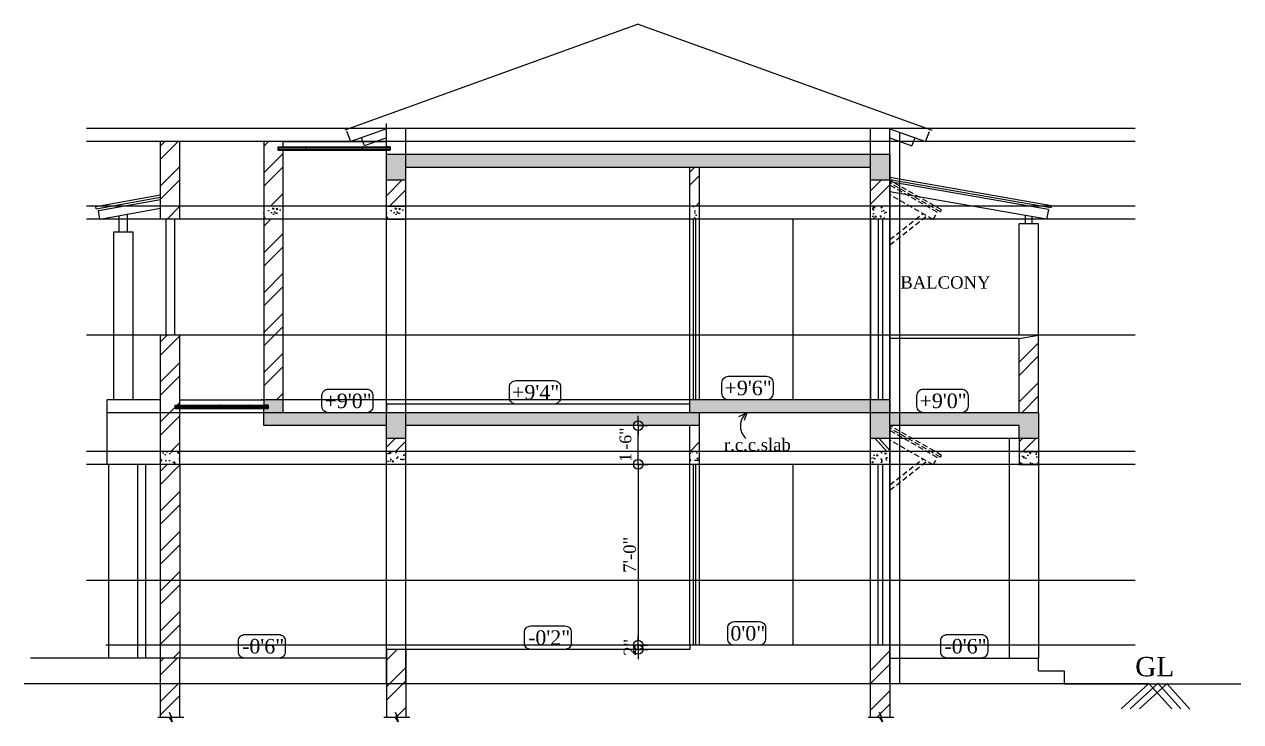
# Model space of a CAD drawing. Extents: x -4781 to 3971, y -2954 to -1072.
# Drawn here: x 3406 to 3971, y -2196 to -1872 of the extents above; entities that cross this region are included whole.
import ezdxf
from ezdxf.enums import TextEntityAlignment as Align

# ---------------------------------------------------------------- set-up
doc = ezdxf.new("R2010")
doc.units = 0
doc.header["$LTSCALE"] = 20
doc.header["$MEASUREMENT"] = 0
doc.header["$PDMODE"] = 34
doc.linetypes.add('HIDDEN2', pattern=[0.1875, 0.125, -0.0625])
doc.layers.get('0').update_dxf_attribs({"linetype": 'CONTINUOUS'})
doc.layers.get('DEFPOINTS').update_dxf_attribs({"linetype": 'CONTINUOUS'})
for name, color, linetype in [('ARC', 5, 'CONTINUOUS'), ('beam', 7, 'CONTINUOUS'), ('BORTEXT', 2, 'CONTINUOUS'), ('DETTEXT', 7, 'CONTINUOUS'), ('DIMLINE', 254, 'CONTINUOUS'), ('DOOR', 1, 'CONTINUOUS'), ('elevlay', 9, 'CONTINUOUS'), ('HATCH', 8, 'CONTINUOUS'), ('text', 2, 'CONTINUOUS'), ('tile', 22, 'CONTINUOUS'), ('tile 1', 9, 'CONTINUOUS'), ('wall', 13, 'CONTINUOUS')]:
    doc.layers.add(name, color=color, linetype=linetype)
doc.layers.add('guide', color=211, linetype='CONTINUOUS', plot=False)
doc.styles.add('DIMTEXT', font='times_1.ttf')
doc.styles.add('STYLE1', font='times_1.ttf')
doc.styles.add('style5', font='times_1.ttf')
doc.dimstyles.new('ARCH_48_0', dxfattribs={"dimtxt": 5.75, "dimasz": 2.25, "dimexe": 0.25, "dimexo": 0, "dimgap": 1, "dimtad": 1, "dimzin": 3, "dimdsep": 46, "dimlunit": 4, "dimtxsty": 'DIMTEXT', "dimblk": 'BLK', "dimcen": 0, "dimdle": 0.09375, "dimse1": 1, "dimse2": 1, "dimclrd": 254, "dimclrt": 3, "dimadec": 1, "dimazin": 0, "dimtfac": 1, "dimtix": 1, "dimtmove": 2, "dimatfit": 3, "dimldrblk": 'NONE', "dimfxl": 0.25, "dimtvp": 1.4625, "dimtolj": 1, "dimtzin": 15, "dimarcsym": 0})
pattern_1 = [(45, (3230.603, -1001.717), (-9.28078, 9.28078), []), (45, (3236.79, -1001.717), (-9.28078, 9.28078), [])]
pattern_2 = [(130, (11633.4025, -2468.209), (-7.172602, -0.6275213), [0.75, -8.25]), (185, (11633.4025, -2468.209), (1.387513, 7.521921), [0.6, -6.6]), (79.5486, (11632.805, -2468.261), (-5.785094, 6.8943954), [0.637402, -7.011421]), (133.8158, (11633.4025, -2466.209), (-10.67241, -1.65519), [1.125, -12.375]), (83.3644, (11632.513, -2466.347), (-9.346627, 9.741179), [0.956103, -10.51713]), (188.8158, (11633.402, -2466.209), (-9.34662, 9.741186), [0.9, -9.9]), (159, (11632.4025, -2466.709), (-5.9690705, -4.026189), [0.75, -8.25]), (214, (11632.4025, -2466.709), (-2.433153, 7.2515005), [0.6, -6.6]), (108.5486, (11631.905, -2467.0445), (-8.402226, 3.225305), [0.637402, -7.011421]), (142.5, (11633.4025, -2468.209), (-0.12159855, 3.3289385), [0, -6.52, 0, -6.7, 0, -6.625]), (172.5, (11633.4025, -2468.209), (-2.6306954, 3.9441171), [0, -3.82, 0, -6.37, 0, -2.525]), (212.5, (11635.6325, -2468.209), (-5.3382244, -0.2255487), [0, -2.5, 0, -7.8, 0, -10.35]), (222.5, (11636.6325, -2468.209), (-5.8318617, 1.0010498), [0, -3.25, 0, -5.18, 0, -7.35])]
pattern_3 = [(50, (3206.603, -1001.717), (7.172602, -0.62752), [0.75, -8.25]), (355, (3206.603, -1001.717), (-1.387513, 7.52192), [0.6, -6.6]), (100.4514, (3207.2005, -1001.7695), (5.785094, 6.894395), [0.6374, -7.01142]), (46.1842, (3206.603, -999.717), (10.67241, -1.65519), [1.125, -12.375]), (96.6356, (3207.492, -999.855), (9.34663, 9.74118), [0.9561, -10.51713]), (351.1842, (3206.603, -999.717), (9.34662, 9.74119), [0.9, -9.9]), (21, (3207.603, -1000.217), (5.96907, -4.02619), [0.75, -8.25]), (326, (3207.603, -1000.217), (2.433153, 7.2515), [0.6, -6.6]), (71.4514, (3208.1, -1000.553), (8.402226, 3.225305), [0.6374, -7.01142]), (37.5, (3206.6028, -1001.7172), (0.1215986, 3.3289385), [0, -6.52, 0, -6.7, 0, -6.625]), (7.5, (3206.6028, -1001.7172), (2.630695, 3.944117), [0, -3.82, 0, -6.37, 0, -2.525]), (327.5, (3204.3728, -1001.7172), (5.3382244, -0.225549), [0, -2.5, 0, -7.8, 0, -10.35]), (317.5, (3203.373, -1001.717), (5.831862, 1.00105), [0, -3.25, 0, -5.18, 0, -7.35])]
pattern_4 = [(45, (3206.603, -1001.717), (-9.28078, 9.28078), []), (45, (3212.79, -1001.717), (-9.28078, 9.28078), [])]
pattern_5 = [(45, (3194.603, -1001.717), (-9.28078, 9.28078), []), (45, (3200.79, -1001.717), (-9.28078, 9.28078), [])]

# ---------------------------------------------------------------- blocks, each defined once
blk = doc.blocks.new('BLK')
for q in [(-2, 0), (0, 2), (2, 0), (0, -2)]:
    blk.add_line((0, 0), q)
blk.add_circle((0, 0), 1)
blk = doc.blocks.new('*D68')
at = {"layer": 'DEFPOINTS', "color": 0, "lineweight": -2, "transparency": 16777216}
for p in [(3691.19, -2058.78), (3715.19, -2058.78), (3715.19, -2076.78)]:
    blk.add_point(p, dxfattribs=at)
at = {"layer": 'DIMLINE', "color": 254, "lineweight": -2, "transparency": 16777216}
blk.add_line((3691.19, -2074.53), (3691.19, -2061.03), dxfattribs=at)
at = {"layer": 'DIMLINE', "color": 254, "lineweight": -2, "transparency": 16777216, "xscale": 2.25, "yscale": 2.25, "zscale": 2.25}
for p, rotation in [((3691.19, -2058.78), 90), ((3691.19, -2076.78), 270)]:
    blk.add_blockref('BLK', p, dxfattribs=dict(at, rotation=rotation))
at = {"layer": 'DIMLINE', "color": 3, "transparency": 16777216, "insert": (3685.3, -2067.66), "char_height": 5.5, "attachment_point": 5, "rotation": 90, "style": 'DIMTEXT'}
blk.add_mtext('\\A1;1\'-6"', dxfattribs=at)
blk = doc.blocks.new('_None')
blk = doc.blocks.new('*D69')
at = {"layer": 'DEFPOINTS', "color": 0, "lineweight": -2, "transparency": 16777216}
for p in [(3715.19, -2076.78), (3691.19, -2160.78), (3715.19, -2160.78)]:
    blk.add_point(p, dxfattribs=at)
at = {"layer": 'DIMLINE', "color": 254, "lineweight": -2, "transparency": 16777216}
blk.add_line((3691.19, -2079.03), (3691.19, -2158.53), dxfattribs=at)
at = {"layer": 'DIMLINE', "color": 254, "lineweight": -2, "transparency": 16777216, "xscale": 2.25, "yscale": 2.25, "zscale": 2.25}
for p, rotation in [((3691.19, -2076.78), 90), ((3691.19, -2160.78), 270)]:
    blk.add_blockref('BLK', p, dxfattribs=dict(at, rotation=rotation))
at = {"layer": 'DIMLINE', "color": 3, "lineweight": -2, "transparency": 16777216, "insert": (3687.26, -2118.78), "char_height": 5.75, "attachment_point": 5, "rotation": 90, "style": 'DIMTEXT'}
blk.add_mtext('\\A1;7\'-0"', dxfattribs=at)
blk = doc.blocks.new('*D70')
at = {"layer": 'DEFPOINTS', "color": 0, "lineweight": -2, "transparency": 16777216}
for p in [(3691.19, -2162.78), (3715.19, -2160.78), (3715.19, -2162.78)]:
    blk.add_point(p, dxfattribs=at)
at = {"layer": 'DIMLINE', "color": 254, "lineweight": -2, "transparency": 16777216}
for p, q in [((3691.19, -2158.53), (3691.19, -2156.28)), ((3691.19, -2160.78), (3691.19, -2162.78)), ((3691.19, -2165.03), (3691.19, -2167.28))]:
    blk.add_line(p, q, dxfattribs=at)
at = {"layer": 'DIMLINE', "color": 254, "lineweight": -2, "transparency": 16777216, "xscale": 2.25, "yscale": 2.25, "zscale": 2.25}
for p, rotation in [((3691.19, -2160.78), 270), ((3691.19, -2162.78), 90)]:
    blk.add_blockref('BLK', p, dxfattribs=dict(at, rotation=rotation))
at = {"layer": 'DIMLINE', "color": 3, "lineweight": -2, "transparency": 16777216, "insert": (3687.32, -2161.78), "char_height": 5.75, "attachment_point": 5, "rotation": 90, "style": 'DIMTEXT'}
blk.add_mtext('\\A1;2"', dxfattribs=at)

msp = doc.modelspace()

# ---------------------------------------------------------------- hatches: boundary and pattern name
at = {"layer": 'HATCH'}
h = msp.add_hatch(dxfattribs=at)
h.set_pattern_fill('ANSI32', color=8, scale=35, style=0)
h.set_pattern_definition([(45, (3146.603, -1007.717), (-9.28078, 9.28078), []), (45, (3152.79, -1007.717), (-9.28078, 9.28078), [])])
h.paths.add_polyline_path([(3469.192, -1962.782), (3478.192, -1962.782), (3478.192, -1936.782), (3478.192, -1935.885), (3478.192, -1935.461), (3477.443, -1935.282), (3478.192, -1935.282), (3478.192, -1926.782), (3469.192, -1926.782)])
h = msp.add_hatch(dxfattribs=at)
h.set_pattern_fill('ANSI32', color=8, scale=35, style=0)
h.set_pattern_definition(pattern_5)
h.paths.add_polyline_path([(3517.192, -1956.782), (3526.192, -1956.782), (3526.192, -1930.782), (3523.943, -1930.782), (3523.943, -1929.282), (3525.443, -1929.282), (3526.192, -1929.282), (3526.192, -1926.782), (3517.192, -1926.782)])
at = {"layer": 'HATCH', "lineweight": -2}
h = msp.add_hatch(dxfattribs=at)
h.set_pattern_fill('AR-CONC', color=8, style=0)
h.set_pattern_definition([(50, (2653.844, -1001.717), (7.172602, -0.627521), [0.75, -8.25]), (355, (2653.844, -1001.717), (-1.387513, 7.52192), [0.6, -6.6]), (100.4514, (2654.442, -1001.7695), (5.785094, 6.894395), [0.637402, -7.01142]), (46.1842, (2653.844, -999.717), (10.67241, -1.65519), [1.125, -12.375]), (96.6356, (2654.734, -999.855), (9.34663, 9.74118), [0.9561, -10.51713]), (351.1842, (2653.844, -999.717), (9.34662, 9.74119), [0.9, -9.9]), (21, (2654.844, -1000.217), (5.96907, -4.02619), [0.75, -8.25]), (326, (2654.844, -1000.217), (2.433153, 7.2515), [0.6, -6.6]), (71.4514, (2655.342, -1000.553), (8.402226, 3.225305), [0.637402, -7.01142]), (37.5, (2653.8443, -1001.7172), (0.1215986, 3.3289385), [0, -6.52, 0, -6.7, 0, -6.625]), (7.5, (2653.8443, -1001.7172), (2.630695, 3.944117), [0, -3.82, 0, -6.37, 0, -2.525]), (327.5, (2651.6143, -1001.7172), (5.3382244, -0.2255487), [0, -2.5, 0, -7.8, 0, -10.35]), (317.5, (2650.6143, -1001.717), (5.831862, 1.00105), [0, -3.25, 0, -5.18, 0, -7.35])])
h.paths.add_polyline_path([(3574.192, -1932.782), (3574.192, -1944.782), (3583.192, -1944.782), (3583.192, -1938.782), (3799.192, -1938.782), (3799.192, -1944.782), (3808.192, -1944.782), (3808.192, -1932.782)])
at = {"layer": 'HATCH'}
h = msp.add_hatch(dxfattribs=at)
h.set_pattern_fill('ANSI32', color=8, scale=35, style=0)
h.set_pattern_definition(pattern_4)
h.paths.add_polyline_path([(3719.692, -1938.782), (3715.192, -1938.782), (3715.192, -1956.782), (3719.692, -1956.782)])
h = msp.add_hatch(dxfattribs=at)
h.set_pattern_fill('ANSI32', color=8, scale=35, style=0)
h.set_pattern_definition(pattern_4)
h.paths.add_polyline_path([(3583.192, -1944.782), (3574.192, -1944.782), (3574.192, -1956.782), (3583.192, -1956.782)])
h = msp.add_hatch(dxfattribs=at)
h.set_pattern_fill('ANSI32', color=8, scale=35, style=0)
h.set_pattern_definition(pattern_4)
h.paths.add_polyline_path([(3808.192, -1944.782), (3799.192, -1944.782), (3799.192, -1956.782), (3808.192, -1956.782)])
h = msp.add_hatch(dxfattribs=at)
h.set_pattern_fill('AR-CONC', color=256, style=0)
h.set_pattern_definition([(130, (11564.4025, -2468.209), (-7.172602, -0.6275213), [0.75, -8.25]), (185, (11564.4025, -2468.209), (1.387513, 7.521921), [0.6, -6.6]), (79.5486, (11563.805, -2468.261), (-5.785094, 6.8943954), [0.637402, -7.011421]), (133.8158, (11564.4025, -2466.209), (-10.6724105, -1.65519), [1.125, -12.375]), (83.3644, (11563.513, -2466.347), (-9.346627, 9.741179), [0.956103, -10.51713]), (188.8158, (11564.402, -2466.209), (-9.34662, 9.741186), [0.9, -9.9]), (159, (11563.4025, -2466.709), (-5.9690705, -4.026189), [0.75, -8.25]), (214, (11563.4025, -2466.709), (-2.433153, 7.2515005), [0.6, -6.6]), (108.5486, (11562.905, -2467.0445), (-8.402226, 3.225305), [0.637402, -7.011421]), (142.5, (11564.4025, -2468.209), (-0.12159855, 3.3289385), [0, -6.52, 0, -6.7, 0, -6.625]), (172.5, (11564.4025, -2468.209), (-2.6306954, 3.9441171), [0, -3.82, 0, -6.37, 0, -2.525]), (212.5, (11566.6325, -2468.209), (-5.3382244, -0.2255487), [0, -2.5, 0, -7.8, 0, -10.35]), (222.5, (11567.6325, -2468.209), (-5.8318617, 1.0010498), [0, -3.25, 0, -5.18, 0, -7.35])])
h.paths.add_polyline_path([(3526.192, -1956.782), (3517.192, -1956.782), (3517.192, -1962.782), (3526.192, -1962.782)])
h = msp.add_hatch(dxfattribs=at)
h.set_pattern_fill('AR-CONC', color=256, style=0)
h.set_pattern_definition([(130, (11621.4025, -2468.209), (-7.172602, -0.6275213), [0.75, -8.25]), (185, (11621.4025, -2468.209), (1.387513, 7.521921), [0.6, -6.6]), (79.5486, (11620.805, -2468.261), (-5.785094, 6.8943954), [0.637402, -7.011421]), (133.8158, (11621.4025, -2466.209), (-10.6724105, -1.65519), [1.125, -12.375]), (83.3644, (11620.513, -2466.347), (-9.346627, 9.741179), [0.956103, -10.51713]), (188.8158, (11621.402, -2466.209), (-9.34662, 9.741186), [0.9, -9.9]), (159, (11620.4025, -2466.709), (-5.9690705, -4.026189), [0.75, -8.25]), (214, (11620.4025, -2466.709), (-2.433153, 7.2515005), [0.6, -6.6]), (108.5486, (11619.905, -2467.0445), (-8.402226, 3.225305), [0.637402, -7.011421]), (142.5, (11621.4025, -2468.209), (-0.12159855, 3.3289385), [0, -6.52, 0, -6.7, 0, -6.625]), (172.5, (11621.4025, -2468.209), (-2.6306954, 3.9441171), [0, -3.82, 0, -6.37, 0, -2.525]), (212.5, (11623.6325, -2468.209), (-5.3382244, -0.2255487), [0, -2.5, 0, -7.8, 0, -10.35]), (222.5, (11624.6325, -2468.209), (-5.8318617, 1.0010498), [0, -3.25, 0, -5.18, 0, -7.35])])
h.paths.add_polyline_path([(3583.192, -1956.782), (3574.192, -1956.782), (3574.192, -1962.782), (3583.192, -1962.782)])
at = {"layer": 'HATCH', "lineweight": -2}
h = msp.add_hatch(dxfattribs=at)
h.set_pattern_fill('AR-CONC', color=8, style=0)
h.set_pattern_definition(pattern_3)
h.paths.add_polyline_path([(3719.692, -1956.782), (3715.192, -1956.782), (3715.192, -1962.782), (3719.692, -1962.782)])
at = {"layer": 'HATCH'}
h = msp.add_hatch(dxfattribs=at)
h.set_pattern_fill('AR-CONC', color=256, style=0)
h.set_pattern_definition(pattern_2)
h.paths.add_polyline_path([(3799.192, -1956.782), (3808.192, -1956.782), (3808.192, -1962.782), (3799.192, -1962.782)])
h = msp.add_hatch(dxfattribs=at)
h.set_pattern_fill('ANSI32', color=8, scale=35, style=0)
h.set_pattern_definition(pattern_5)
h.paths.add_polyline_path([(3526.192, -1962.782), (3517.192, -1962.782), (3517.192, -2046.782), (3526.192, -2046.782)])
h = msp.add_hatch(dxfattribs=at)
h.set_pattern_fill('ANSI32', color=8, scale=35, style=0)
h.set_pattern_definition(pattern_4)
h.paths.add_polyline_path([(3478.192, -2050.782), (3475.943, -2050.782), (3475.943, -2049.282), (3477.443, -2049.282), (3478.192, -2049.282), (3478.192, -2016.782), (3469.192, -2016.782), (3469.192, -2061.782), (3469.192, -2070.782), (3478.192, -2070.782)])
h = msp.add_hatch(dxfattribs=at)
h.set_pattern_fill('ANSI32', color=8, scale=35, style=0)
h.set_pattern_definition(pattern_4)
h.paths.add_polyline_path([(3877.192, -2016.782), (3868.192, -2018.282), (3868.192, -2052.782), (3877.192, -2052.782)])
at = {"layer": 'HATCH', "lineweight": -2}
h = msp.add_hatch(dxfattribs=at)
h.set_pattern_fill('AR-CONC', color=8, style=0)
h.set_pattern_definition(pattern_3)
h.paths.add_polyline_path([(3715.192, -2046.782), (3715.192, -2052.782), (3526.192, -2052.782), (3526.192, -2046.782), (3517.192, -2046.782), (3517.192, -2049.282), (3517.777, -2049.282), (3519.277, -2049.282), (3519.277, -2050.782), (3517.192, -2050.782), (3517.192, -2058.782), (3574.192, -2058.782), (3574.192, -2064.782), (3583.192, -2064.782), (3583.192, -2058.782), (3719.692, -2058.782), (3719.692, -2052.782), (3799.192, -2052.782), (3799.192, -2064.782), (3808.192, -2064.782), (3808.192, -2058.782), (3868.192, -2058.782), (3868.192, -2064.782), (3877.192, -2064.782), (3877.192, -2052.782), (3808.192, -2052.782), (3808.192, -2046.782)])
at = {"layer": 'HATCH'}
h = msp.add_hatch(dxfattribs=at)
h.set_pattern_fill('ANSI32', color=8, scale=35, style=0)
h.set_pattern_definition(pattern_4)
h.paths.add_polyline_path([(3719.692, -2058.782), (3715.192, -2058.782), (3715.192, -2070.782), (3719.692, -2070.782)])
h = msp.add_hatch(dxfattribs=at)
h.set_pattern_fill('ANSI32', color=8, scale=35, style=0)
h.set_pattern_definition(pattern_1)
h.paths.add_polyline_path([(3583.192, -2064.782), (3574.192, -2064.782), (3574.192, -2070.782), (3583.192, -2070.782)])
h = msp.add_hatch(dxfattribs=at)
h.set_pattern_fill('ANSI32', color=8, scale=35, style=0)
h.set_pattern_definition(pattern_4)
h.paths.add_polyline_path([(3877.192, -2070.782), (3877.192, -2064.782), (3868.192, -2064.782), (3868.192, -2070.782)])
at = {"layer": 'HATCH', "lineweight": -2}
h = msp.add_hatch(dxfattribs=at)
h.set_pattern_fill('AR-CONC', color=8, style=0)
h.set_pattern_definition(pattern_3)
h.paths.add_polyline_path([(3469.192, -2070.782), (3469.192, -2076.782), (3478.192, -2076.782), (3478.192, -2070.782)])
h = msp.add_hatch(dxfattribs=at)
h.set_pattern_fill('AR-CONC', color=8, style=0)
h.set_pattern_definition([(50, (3230.603, -1001.717), (7.172602, -0.62752), [0.75, -8.25]), (355, (3230.603, -1001.717), (-1.387513, 7.52192), [0.6, -6.6]), (100.4514, (3231.2005, -1001.7695), (5.785094, 6.894395), [0.6374, -7.01142]), (46.1842, (3230.603, -999.717), (10.67241, -1.65519), [1.125, -12.375]), (96.6356, (3231.492, -999.855), (9.34663, 9.74118), [0.9561, -10.51713]), (351.1842, (3230.603, -999.717), (9.34662, 9.74119), [0.9, -9.9]), (21, (3231.603, -1000.217), (5.96907, -4.02619), [0.75, -8.25]), (326, (3231.603, -1000.217), (2.433153, 7.2515), [0.6, -6.6]), (71.4514, (3232.1, -1000.553), (8.402226, 3.225305), [0.6374, -7.01142]), (37.5, (3230.6028, -1001.7172), (0.1215986, 3.3289385), [0, -6.52, 0, -6.7, 0, -6.625]), (7.5, (3230.6028, -1001.7172), (2.630695, 3.944117), [0, -3.82, 0, -6.37, 0, -2.525]), (327.5, (3228.3728, -1001.7172), (5.3382244, -0.225549), [0, -2.5, 0, -7.8, 0, -10.35]), (317.5, (3227.373, -1001.717), (5.831862, 1.00105), [0, -3.25, 0, -5.18, 0, -7.35])])
h.paths.add_polyline_path([(3574.192, -2070.782), (3574.192, -2076.782), (3583.192, -2076.782), (3583.192, -2070.782)])
h = msp.add_hatch(dxfattribs=at)
h.set_pattern_fill('AR-CONC', color=8, style=0)
h.set_pattern_definition(pattern_3)
h.paths.add_polyline_path([(3719.692, -2070.782), (3715.192, -2070.782), (3715.192, -2076.782), (3719.692, -2076.782)])
at = {"layer": 'HATCH'}
h = msp.add_hatch(dxfattribs=at)
h.set_pattern_fill('AR-CONC', color=256, style=0)
h.set_pattern_definition(pattern_2)
h.paths.add_polyline_path([(3799.192, -2070.782), (3808.192, -2070.782), (3808.192, -2076.782), (3799.192, -2076.782)])
at = {"layer": 'HATCH', "lineweight": -2}
h = msp.add_hatch(dxfattribs=at)
h.set_pattern_fill('AR-CONC', color=8, style=0)
h.set_pattern_definition(pattern_3)
h.paths.add_polyline_path([(3868.192, -2070.782), (3868.192, -2076.782), (3877.192, -2076.782), (3877.192, -2070.782)])
at = {"layer": 'HATCH'}
h = msp.add_hatch(dxfattribs=at)
h.set_pattern_fill('ANSI32', color=8, scale=35, style=0)
h.set_pattern_definition([(45, (3146.603, -1121.717), (-9.28078, 9.28078), []), (45, (3152.79, -1121.717), (-9.28078, 9.28078), [])])
h.paths.add_polyline_path([(3478.192, -2076.782), (3469.192, -2076.782), (3469.192, -2166.782), (3478.192, -2166.782)])
h = msp.add_hatch(dxfattribs=at)
h.set_pattern_fill('ANSI32', color=8, scale=35, style=0)
h.set_pattern_definition(pattern_1)
h.paths.add_polyline_path([(3583.192, -2162.782), (3574.192, -2162.782), (3574.192, -2194.382), (3579.06, -2194.382), (3578.355, -2192.071), (3579.469, -2194.386), (3583.192, -2194.386)])
h = msp.add_hatch(dxfattribs=at)
h.set_pattern_fill('ANSI32', color=8, scale=35, style=0)
h.set_pattern_definition(pattern_4)
h.paths.add_polyline_path([(3799.192, -2194.382), (3804.06, -2194.382), (3803.355, -2192.071), (3804.469, -2194.386), (3808.192, -2194.386), (3808.192, -2160.782), (3799.192, -2160.782)])
h = msp.add_hatch(dxfattribs=at)
h.set_pattern_fill('ANSI32', color=8, scale=35, style=0)
h.set_pattern_definition(pattern_4)
h.paths.add_polyline_path([(3478.192, -2166.782), (3469.192, -2166.782), (3469.192, -2194.382), (3474.06, -2194.382), (3473.355, -2192.071), (3474.469, -2194.386), (3478.192, -2194.386)])

# ---------------------------------------------------------------- linework, layer by layer
at = {"lineweight": -2}
for p, q in [((3691.192, -1872.31), (3554.817, -1921.473)), ((3691.192, -1872.31), (3827.567, -1921.473)), ((3526.192, -1926.782), (3574.192, -1926.782)), ((3564.042, -1928.75), (3562.542, -1925.042)), ((3574.192, -1925.1), (3564.042, -1928.75)), ((3808.192, -1925.1), (3818.343, -1928.75)), ((3812.692, -2178.782), (3812.692, -1922.488)), ((3818.343, -1928.75), (3819.842, -1925.042)), ((3575.873, -1929.282), (3575.873, -1930.782)), ((3881.809, -1958.375), (3808.192, -1945.507)), ((3880.902, -1962.782), (3808.192, -1950.089)), ((3881.809, -1958.375), (3880.902, -1962.782)), ((3471.7, -1962.782), (3471.7, -2016.782)), ((3475.7, -1962.782), (3475.7, -2016.782)), ((3574.192, -2048.782), (3574.192, -1962.782)), ((3583.192, -2048.782), (3583.192, -1962.782)), ((3799.192, -1962.782), (3763.192, -1962.782)), ((3763.192, -2046.782), (3763.192, -1962.782)), ((3478.192, -2046.782), (3517.192, -2046.782)), ((3519.277, -2049.282), (3519.277, -2050.782)), ((3715.192, -2048.782), (3574.192, -2048.782)), ((3574.192, -2048.782), (3574.192, -2052.782)), ((3574.192, -2162.782), (3574.192, -2076.782)), ((3583.192, -2162.782), (3583.192, -2076.782)), ((3799.192, -2076.782), (3763.192, -2076.782)), ((3763.192, -2160.782), (3763.192, -2076.782))]:
    msp.add_line(p, q, dxfattribs=at)
at = {"color": 0, "lineweight": -2}
msp.add_line((3569.692, -1926.718), (3569.514, -1926.782), dxfattribs=at)
at = {"color": 2}
for p, q in [((3523.943, -1930.782), (3523.943, -1929.282)), ((3523.943, -1929.282), (3525.443, -1929.282)), ((3524.193, -1930.532), (3524.193, -1929.532)), ((3524.193, -1929.532), (3525.193, -1929.532)), ((3575.873, -1929.282), (3574.373, -1929.282)), ((3575.623, -1929.532), (3574.623, -1929.532)), ((3575.623, -1930.532), (3575.623, -1929.532)), ((3575.873, -1930.782), (3575.873, -1929.282)), ((3475.943, -2050.782), (3475.943, -2049.282)), ((3475.943, -2049.282), (3477.443, -2049.282)), ((3476.193, -2050.532), (3476.193, -2049.532)), ((3476.193, -2049.532), (3477.193, -2049.532)), ((3519.277, -2049.282), (3517.777, -2049.282)), ((3519.027, -2049.532), (3518.027, -2049.532)), ((3519.027, -2050.532), (3519.027, -2049.532)), ((3519.277, -2050.782), (3519.277, -2049.282))]:
    msp.add_line(p, q, dxfattribs=at)
for p, q in [((3523.943, -1930.782), (3575.865, -1930.782)), ((3525.443, -1929.282), (3574.373, -1929.282)), ((3871.192, -1965.018), (3871.192, -1961.145)), ((3868.192, -2016.782), (3868.192, -1965.018)), ((3877.192, -1965.018), (3868.192, -1965.018)), ((3874.192, -1965.018), (3874.192, -1961.651)), ((3877.192, -2016.782), (3877.192, -1965.018)), ((3877.192, -2016.782), (3808.192, -2016.782)), ((3475.943, -2050.782), (3519.269, -2050.782)), ((3477.443, -2049.282), (3517.777, -2049.282)), ((3928.611, -2178.484), (3915.63, -2190.371)), ((3932.853, -2178.484), (3919.872, -2190.371)), ((3937.027, -2178.552), (3924.068, -2190.419)), ((3928.442, -2178.552), (3939.09, -2190.419)), ((3932.616, -2178.484), (3943.286, -2190.371)), ((3936.858, -2178.62), (3947.507, -2190.487))]:
    msp.add_line(p, q)
at = {"color": 9}
for p, q in [((3524.193, -1929.657), (3536.59, -1929.657)), ((3524.193, -1930.407), (3536.59, -1930.407)), ((3536.84, -1929.657), (3562.743, -1929.657)), ((3536.84, -1930.407), (3562.743, -1930.407)), ((3562.993, -1929.657), (3575.623, -1929.657)), ((3562.993, -1930.407), (3575.623, -1930.407)), ((3469.192, -2046.782), (3444.442, -2046.782)), ((3444.442, -2076.782), (3444.442, -2046.782)), ((3476.193, -2049.657), (3484.777, -2049.657)), ((3476.193, -2050.407), (3484.777, -2050.407)), ((3485.027, -2049.657), (3496.517, -2049.657)), ((3485.027, -2050.407), (3496.517, -2050.407)), ((3496.767, -2049.657), (3510.656, -2049.657)), ((3496.767, -2050.407), (3510.656, -2050.407)), ((3510.906, -2049.657), (3519.027, -2049.657)), ((3510.906, -2050.407), (3519.027, -2050.407)), ((3469.192, -2076.782), (3444.442, -2076.782)), ((3445.192, -2166.782), (3445.192, -2076.782)), ((3458.692, -2166.782), (3458.692, -2076.782))]:
    msp.add_line(p, q, dxfattribs=at)
at = {"color": 9, "linetype": 'HIDDEN2', "lineweight": -2}
for p, q in [((3830.192, -1959.582), (3808.192, -1947.065)), ((3828.223, -1963.027), (3808.192, -1951.63)), ((3808.192, -1972.241), (3823.424, -1960.297)), ((3808.192, -1974.782), (3825.302, -1961.365)), ((3828.223, -1963.027), (3830.154, -1959.633)), ((3830.192, -2073.582), (3808.192, -2061.065)), ((3828.223, -2077.027), (3808.192, -2065.63)), ((3808.192, -2086.241), (3823.424, -2074.297)), ((3828.223, -2077.027), (3830.154, -2073.633)), ((3808.192, -2088.782), (3825.302, -2075.365))]:
    msp.add_line(p, q, dxfattribs=at)
at = {"color": 8}
msp.add_line((3868.192, -2018.282), (3808.192, -2018.282), dxfattribs=at)
for points in [[(3480.027, -2194.386), (3474.469, -2194.386), (3473.355, -2192.071), (3474.653, -2196.326), (3473.45, -2194.382), (3468, -2194.382)], [(3585.027, -2194.386), (3579.469, -2194.386), (3578.355, -2192.071), (3579.653, -2196.326), (3578.45, -2194.382), (3573, -2194.382)], [(3810.027, -2194.386), (3804.469, -2194.386), (3803.355, -2192.071), (3804.653, -2196.326), (3803.45, -2194.382), (3798, -2194.382)]]:
    msp.add_lwpolyline(points)
at = {"color": 2}
for centre, radius, start, end in [((3523.947, -1930.536), 0.246, 269.11219, 0.88781), ((3525.204, -1929.293), 0.239, 267.27021, 2.72979), ((3574.612, -1929.293), 0.239, 177.27021, 272.72979), ((3575.869, -1930.536), 0.246, 179.11219, 270.88781), ((3475.947, -2050.536), 0.246, 269.11219, 0.88781), ((3477.204, -2049.293), 0.239, 267.27021, 2.72979), ((3518.015, -2049.293), 0.239, 177.27021, 272.72979), ((3519.273, -2050.536), 0.246, 179.11219, 270.88781)]:
    msp.add_arc(centre, radius, start, end, dxfattribs=at)
at = {"layer": 'ARC'}
for points in [[(3536.84, -1929.282), (3536.59, -1929.282), (3536.59, -1930.782), (3536.84, -1930.782)], [(3562.993, -1929.282), (3562.743, -1929.282), (3562.743, -1930.782), (3562.993, -1930.782)], [(3485.027, -2049.282), (3484.777, -2049.282), (3484.777, -2050.782), (3485.027, -2050.782)], [(3496.767, -2049.282), (3496.517, -2049.282), (3496.517, -2050.782), (3496.767, -2050.782)], [(3510.906, -2049.282), (3510.656, -2049.282), (3510.656, -2050.782), (3510.906, -2050.782)]]:
    msp.add_lwpolyline(points, close=True, dxfattribs=at)
at = {"layer": 'beam'}
for p, q in [((3868.192, -2064.782), (3808.192, -2064.782)), ((3863.692, -2166.782), (3863.692, -2064.782)), ((3877.192, -2076.782), (3877.192, -2166.782))]:
    msp.add_line(p, q, dxfattribs=at)
at = {"layer": 'BORTEXT', "color": 0}
for points in [[(3634.37, -2037.831), (3652.098, -2037.831, -0.4142136), (3655.098, -2040.831), (3655.098, -2045.782, -0.4142136), (3652.098, -2048.782), (3634.37, -2048.782, -0.4142136), (3631.37, -2045.782), (3631.37, -2040.831, -0.4142136)], [(3733.112, -2035.831), (3750.84, -2035.831, -0.4142136), (3753.84, -2038.831), (3753.84, -2043.782, -0.4142136), (3750.84, -2046.782), (3733.112, -2046.782, -0.4142136), (3730.112, -2043.782), (3730.112, -2038.831, -0.4142136)], [(3547.206, -2041.831), (3564.934, -2041.831, -0.4142136), (3567.934, -2044.831), (3567.934, -2049.782, -0.4142136), (3564.934, -2052.782), (3547.206, -2052.782, -0.4142136), (3544.206, -2049.782), (3544.206, -2044.831, -0.4142136)], [(3823.718, -2041.831), (3841.447, -2041.831, -0.4142136), (3844.447, -2044.831), (3844.447, -2049.782, -0.4142136), (3841.447, -2052.782), (3823.718, -2052.782, -0.4142136), (3820.718, -2049.782), (3820.718, -2044.831, -0.4142136)], [(3641.292, -2151.831), (3657.092, -2151.831, -0.4142136), (3660.092, -2154.831), (3660.092, -2159.782, -0.4142136), (3657.092, -2162.782), (3641.292, -2162.782, -0.4142136), (3638.292, -2159.782), (3638.292, -2154.831, -0.4142136)], [(3735.784, -2149.831), (3747.377, -2149.831, -0.4142136), (3750.377, -2152.831), (3750.377, -2157.782, -0.4142136), (3747.377, -2160.782), (3735.784, -2160.782, -0.4142136), (3732.784, -2157.782), (3732.784, -2152.831, -0.4142136)], [(3508.395, -2155.831), (3524.194, -2155.831, -0.4142136), (3527.194, -2158.831), (3527.194, -2163.782, -0.4142136), (3524.194, -2166.782), (3508.395, -2166.782, -0.4142136), (3505.395, -2163.782), (3505.395, -2158.831, -0.4142136)], [(3834.792, -2155.831), (3850.592, -2155.831, -0.4142136), (3853.592, -2158.831), (3853.592, -2163.782, -0.4142136), (3850.592, -2166.782), (3834.792, -2166.782, -0.4142136), (3831.792, -2163.782), (3831.792, -2158.831, -0.4142136)]]:
    msp.add_lwpolyline(points, format="xyb", close=True, dxfattribs=at)
at = {"layer": 'DETTEXT'}
msp.add_lwpolyline([(3737.943, -2054.519), (3741.702, -2052.782), (3740.38, -2056.435)], dxfattribs=at)
msp.add_arc((3746.397, -2058.953), 7.754, 127.26396, 227.92465, dxfattribs=at)
at = {"layer": 'DIMLINE', "lineweight": -2}
for p, q in [((3574.192, -1932.782), (3574.192, -1918.363)), ((3808.192, -1932.782), (3808.192, -1920.866)), ((3469.192, -2052.782), (3444.442, -2052.782)), ((3469.192, -2070.782), (3444.442, -2070.782))]:
    msp.add_line(p, q, dxfattribs=at)
at = {"layer": 'DOOR'}
for p, q in [((3715.192, -2046.782), (3715.192, -1962.782)), ((3716.942, -2046.782), (3716.942, -1962.782)), ((3717.942, -2046.782), (3717.942, -1962.782)), ((3719.692, -2046.782), (3719.692, -1962.782)), ((3799.192, -1962.782), (3799.192, -2046.782)), ((3802.692, -1962.782), (3802.692, -2046.782)), ((3804.692, -1962.782), (3804.692, -2046.782)), ((3808.192, -1962.782), (3808.192, -2046.782)), ((3715.192, -2160.782), (3715.192, -2076.782)), ((3716.942, -2160.782), (3716.942, -2076.782)), ((3717.942, -2160.782), (3717.942, -2076.782)), ((3719.692, -2160.782), (3719.692, -2076.782)), ((3799.192, -2160.782), (3799.192, -2076.782)), ((3802.692, -2160.782), (3802.692, -2076.782)), ((3804.692, -2076.782), (3804.692, -2160.782)), ((3808.192, -2076.782), (3808.192, -2160.782))]:
    msp.add_line(p, q, dxfattribs=at)
at = {"layer": 'elevlay', "lineweight": -2}
for p, q in [((3440.463, -1958.822), (3469.192, -1953.649)), ((3441.026, -1962.782), (3440.463, -1958.822)), ((3441.026, -1962.782), (3469.192, -1957.706)), ((3449.942, -1968.782), (3449.942, -1961.094)), ((3453.942, -1968.782), (3453.942, -1960.336)), ((3447.442, -2046.782), (3447.442, -1968.782)), ((3447.442, -1968.782), (3456.442, -1968.782)), ((3456.442, -2046.782), (3456.442, -1968.782))]:
    msp.add_line(p, q, dxfattribs=at)
at = {"layer": 'guide', "color": 3}
for p, q in [((3922.201, -1920.782), (3434.738, -1920.782)), ((3922.201, -1926.782), (3434.738, -1926.782)), ((3808.192, -2046.782), (3516.146, -2046.782)), ((3808.192, -2052.782), (3469.192, -2052.782))]:
    msp.add_line(p, q, dxfattribs=at)
at = {"layer": 'guide'}
for p, q in [((3574.192, -2178.782), (3574.192, -1920.782)), ((3583.192, -2178.782), (3583.192, -1920.782)), ((3799.192, -2178.782), (3799.192, -1920.782)), ((3808.192, -2178.782), (3808.192, -1920.782))]:
    msp.add_line(p, q, dxfattribs=at)
at = {"layer": 'guide', "color": 1}
for p, q in [((3922.201, -1956.782), (3434.738, -1956.782)), ((3922.201, -1962.782), (3434.738, -1962.782)), ((3922.201, -2070.782), (3434.738, -2070.782)), ((3922.201, -2076.782), (3434.738, -2076.782))]:
    msp.add_line(p, q, dxfattribs=at)
at = {"layer": 'guide', "color": 5}
for p, q in [((3922.201, -2016.782), (3434.738, -2016.782)), ((3922.201, -2130.782), (3434.738, -2130.782))]:
    msp.add_line(p, q, dxfattribs=at)
at = {"layer": 'guide', "color": 11}
for p, q in [((3922.201, -2160.782), (3443.738, -2160.782)), ((3928.077, -2178.782), (3405.922, -2178.796))]:
    msp.add_line(p, q, dxfattribs=at)
at = {"layer": 'HATCH'}
for p, q in [((3806.7, -2070.782), (3801.296, -2064.782)), ((3808.192, -2070.346), (3803.18, -2064.782))]:
    msp.add_line(p, q, dxfattribs=at)
at = {"layer": 'tile', "color": 7, "lineweight": -2}
msp.add_line((3812.692, -2166.782), (3812.692, -1922.488), dxfattribs=at)
at = {"layer": 'tile', "lineweight": -2}
for p, q in [((3883.192, -1956.617), (3808.192, -1943.483)), ((3882.99, -1957.597), (3808.192, -1944.502)), ((3883.192, -1956.617), (3882.99, -1957.597))]:
    msp.add_line(p, q, dxfattribs=at)
at = {"layer": 'tile', "color": 9, "linetype": 'HIDDEN2', "lineweight": -2}
for p, q in [((3832.185, -1958.578), (3808.192, -1944.782)), ((3831.694, -1959.441), (3808.192, -1945.927)), ((3831.694, -1959.441), (3832.185, -1958.578)), ((3832.185, -2072.578), (3808.192, -2058.782)), ((3831.694, -2073.441), (3808.192, -2059.927)), ((3831.694, -2073.441), (3832.185, -2072.578))]:
    msp.add_line(p, q, dxfattribs=at)
at = {"layer": 'tile', "color": 9, "lineweight": -2}
msp.add_line((3883.192, -1956.617), (3882.99, -1957.597), dxfattribs=at)
msp.add_line((3883.192, -1956.617), (3882.99, -1957.597), dxfattribs=at)
at = {"layer": 'tile 1'}
for p, q in [((3439.192, -1956.982), (3469.192, -1951.591)), ((3439.333, -1957.972), (3469.192, -1952.606)), ((3439.333, -1957.972), (3439.192, -1956.982))]:
    msp.add_line(p, q, dxfattribs=at)
at = {"layer": 'wall'}
for p, q in [((3574.192, -1920.866), (3557.703, -1926.81)), ((3808.192, -1920.866), (3824.681, -1926.81)), ((3526.192, -1926.782), (3517.192, -1926.782)), ((3526.192, -1929.282), (3526.192, -1926.782)), ((3808.192, -1932.782), (3574.192, -1932.782)), ((3808.192, -1932.782), (3808.192, -1962.782)), ((3799.192, -1938.782), (3583.192, -1938.782)), ((3583.192, -1962.782), (3583.192, -1938.782)), ((3715.192, -1962.782), (3715.192, -1938.782)), ((3719.692, -1962.782), (3719.692, -1938.782)), ((3799.192, -1962.782), (3799.192, -1938.782)), ((3583.192, -1944.782), (3574.192, -1944.782)), ((3808.192, -1944.782), (3799.192, -1944.782)), ((3526.192, -1956.782), (3517.192, -1956.782)), ((3574.192, -1956.782), (3583.192, -1956.782)), ((3719.692, -1956.782), (3715.192, -1956.782)), ((3808.192, -1956.782), (3799.192, -1956.782)), ((3478.192, -1962.782), (3469.192, -1962.782)), ((3526.192, -1962.782), (3517.192, -1962.782)), ((3574.192, -1962.782), (3583.192, -1962.782)), ((3719.692, -1962.782), (3715.192, -1962.782)), ((3808.192, -1962.782), (3799.192, -1962.782)), ((3478.192, -2016.782), (3469.192, -2016.782)), ((3868.192, -2018.282), (3877.192, -2016.782)), ((3877.192, -2052.782), (3877.192, -2016.782)), ((3868.192, -2052.782), (3868.192, -2018.282)), ((3526.192, -2046.782), (3517.192, -2046.782)), ((3517.192, -2058.782), (3517.192, -2050.782)), ((3808.192, -2046.782), (3715.192, -2046.782)), ((3715.192, -2052.782), (3715.192, -2046.782)), ((3808.192, -2046.782), (3808.192, -2052.782)), ((3719.692, -2076.782), (3719.692, -2052.782)), ((3799.192, -2076.782), (3799.192, -2052.782)), ((3877.192, -2052.782), (3808.192, -2052.782)), ((3877.192, -2052.782), (3877.192, -2064.782)), ((3574.192, -2058.782), (3517.192, -2058.782)), ((3574.192, -2076.782), (3574.192, -2058.782)), ((3719.692, -2058.782), (3583.192, -2058.782)), ((3583.192, -2076.782), (3583.192, -2058.782)), ((3715.192, -2076.782), (3715.192, -2058.782)), ((3808.192, -2058.782), (3808.192, -2076.782)), ((3868.192, -2058.782), (3808.192, -2058.782)), ((3868.192, -2064.782), (3868.192, -2058.782)), ((3583.192, -2064.782), (3574.192, -2064.782)), ((3808.192, -2064.782), (3799.192, -2064.782)), ((3877.192, -2064.782), (3868.192, -2064.782)), ((3868.192, -2064.782), (3868.192, -2076.782)), ((3877.192, -2064.782), (3877.192, -2076.782)), ((3583.192, -2070.782), (3574.192, -2070.782)), ((3719.692, -2070.782), (3715.192, -2070.782)), ((3808.192, -2070.782), (3799.192, -2070.782)), ((3868.192, -2070.782), (3877.192, -2070.782)), ((3583.192, -2076.782), (3574.192, -2076.782)), ((3719.692, -2076.782), (3715.192, -2076.782)), ((3808.192, -2076.782), (3799.192, -2076.782)), ((3868.192, -2076.782), (3877.192, -2076.782)), ((3574.192, -2162.782), (3574.192, -2194.382)), ((3715.192, -2162.782), (3574.192, -2162.782)), ((3583.192, -2162.782), (3583.192, -2194.386)), ((3799.192, -2160.782), (3715.192, -2160.782)), ((3715.192, -2160.782), (3715.192, -2162.782)), ((3799.192, -2194.386), (3799.192, -2160.782)), ((3808.192, -2160.782), (3799.192, -2160.782)), ((3808.192, -2160.782), (3808.192, -2194.386)), ((3469.192, -2166.782), (3408.829, -2166.782)), ((3574.192, -2166.782), (3469.192, -2166.782)), ((3808.192, -2166.782), (3877.192, -2166.782)), ((3877.192, -2172.782), (3877.192, -2166.782)), ((3889.192, -2178.782), (3971.157, -2178.782))]:
    msp.add_line(p, q, dxfattribs=at)
at = {"layer": 'wall', "lineweight": -2}
for p, q in [((3469.192, -1962.782), (3469.192, -1926.782)), ((3478.192, -1926.782), (3469.192, -1926.782)), ((3478.192, -1962.782), (3478.192, -1926.782)), ((3517.192, -1926.782), (3517.192, -2049.282)), ((3557.703, -1926.81), (3555.827, -1922.172)), ((3824.681, -1926.81), (3826.557, -1922.172)), ((3526.192, -2052.782), (3526.192, -1930.782)), ((3574.192, -1962.782), (3574.192, -1932.782)), ((3469.192, -2061.782), (3469.192, -2016.782)), ((3478.192, -2049.282), (3478.192, -2016.782)), ((3478.192, -2076.782), (3478.192, -2050.782)), ((3715.192, -2052.782), (3526.192, -2052.782)), ((3799.192, -2052.782), (3719.692, -2052.782)), ((3469.192, -2194.382), (3469.192, -2061.782)), ((3478.192, -2070.782), (3469.192, -2070.782)), ((3462.442, -2166.782), (3462.442, -2076.782)), ((3478.192, -2076.782), (3469.192, -2076.782)), ((3478.192, -2076.782), (3478.192, -2166.782)), ((3478.192, -2194.386), (3478.192, -2166.782))]:
    msp.add_line(p, q, dxfattribs=at)
at = {"layer": 'wall'}
msp.add_lwpolyline([(3877.192, -2172.782), (3889.192, -2172.782), (3889.192, -2178.782)], dxfattribs=at)

# ---------------------------------------------------------------- texts
at = {"layer": 'BORTEXT', "style": 'style5'}
for s, p in [('+9\'4"', (3632.545, -2046.638)), ('+9\'6"', (3731.287, -2044.638)), ('+9\'0"', (3545.381, -2050.638)), ('+9\'0"', (3821.893, -2050.638)), ('0\'0"', (3734.033, -2158.638)), ('-0\'6"', (3507.1, -2164.638)), ('-0\'2"', (3639.998, -2160.638)), ('-0\'6"', (3833.498, -2164.638))]:
    msp.add_text(s, height=6.75, dxfattribs=at).set_placement(p)
at = {"layer": 'DETTEXT', "style": 'style5'}
msp.add_text('r.c.c.slab', height=5.7389, dxfattribs=at).set_placement((3746.569, -2067.523), align=Align.MIDDLE)
at = {"layer": 'text'}
for s, height, style, p in [('BALCONY', 5.7389, 'style5', (3813.004, -1995.102)), ('GL ', 9, 'STYLE1', (3922.138, -2175.245))]:
    msp.add_text(s, height=height, dxfattribs=dict(at, style=style)).set_placement(p)

# ---------------------------------------------------------------- dimensions: what is measured, and where the dimension line sits
at = {"layer": 'DIMLINE'}
dim = msp.add_linear_dim(base=(3691.192, -2058.782), p1=(3715.192, -2076.782), p2=(3715.192, -2058.782), angle=90, dimstyle='ARCH_48_0', override={"dimtxt": 5.5, "dimfxl": 0.125, "dimarcsym": 1}, dxfattribs=at)
dim.commit()
dim.dimension.update_dxf_attribs({"geometry": '*D68', "text_midpoint": (3685.296, -2067.656), "dimtype": 160})
at = {"layer": 'DIMLINE', "lineweight": -2}
for base, p1, p2, picture, middle in [((3691.192, -2160.782), (3715.192, -2076.782), (3715.192, -2160.782), '*D69', (3687.259, -2118.782)), ((3691.192, -2162.782), (3715.192, -2160.782), (3715.192, -2162.782), '*D70', (3687.317, -2161.782))]:
    dim = msp.add_linear_dim(base=base, p1=p1, p2=p2, angle=90, dimstyle='ARCH_48_0', override={"dimfxl": 0.18}, dxfattribs=at)
    dim.commit()
    dim.dimension.update_dxf_attribs({"geometry": picture, "text_midpoint": middle})

doc.saveas('drawing.dxf')
